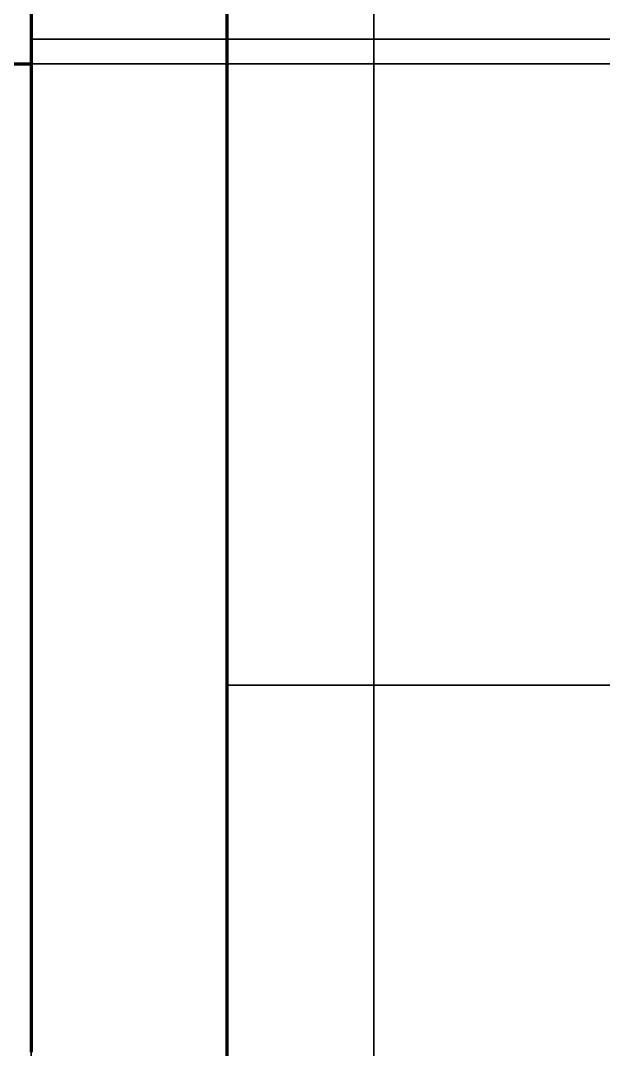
# Model space of a CAD drawing. Header units: millimetres. Extents: x 0 to 2382, y 0 to 420.
# Drawn here: x 132.978 to 134.169, y 119.256 to 121.358 of the extents above; entities that cross this region are included whole.
import ezdxf

# ---------------------------------------------------------------- set-up
doc = ezdxf.new("R2010")
doc.units = ezdxf.units.MM
doc.linetypes.add('IRAM-E-TRAZOS', pattern=[5, 4, -1])
doc.layers.add('01-VISIBLE', color=7, linetype='CONTINUOUS', lineweight=70)
doc.layers.add('02-OCULTA', color=4, linetype='IRAM-E-TRAZOS', lineweight=35)

msp = doc.modelspace()

# ---------------------------------------------------------------- linework, layer by layer
at = {"layer": '01-VISIBLE'}
msp.add_line((132, 121.27), (133, 121.27), dxfattribs=at)
for points in [[(133, 121.4), (133, 121.35), (133, 121.3), (133, 121.25), (133, 121.2), (133, 121.15), (133, 121.1), (133, 121.05), (133, 121), (133, 120.95), (133, 120.9), (133, 120.85), (133, 120.8), (133, 120.75), (133, 120.7), (133, 120.65), (133, 120.6), (133, 120.55), (133, 120.5), (133, 120.45), (133, 120.4), (133, 120.35), (133, 120.3), (133, 120.25), (133, 120.2), (133, 120.15), (133, 120.1), (133, 120.05), (133, 120)], [(133.4, 119.2125), (133.4, 119.3), (133.4, 119.3875), (133.4, 119.475), (133.4, 119.5625), (133.4, 119.65), (133.4, 119.7375), (133.4, 119.825), (133.4, 119.9125), (133.4, 120), (133.4, 120.0875), (133.4, 120.175), (133.4, 120.2625), (133.4, 120.35), (133.4, 120.4375), (133.4, 120.525), (133.4, 120.6125), (133.4, 120.7), (133.4, 120.7875), (133.4, 120.875), (133.4, 120.9625), (133.4, 121.05), (133.4, 121.1375), (133.4, 121.225), (133.4, 121.3125), (133.4, 121.4)], [(133, 120), (133, 119.95), (133, 119.9), (133, 119.85), (133, 119.8), (133, 119.75), (133, 119.7), (133, 119.65), (133, 119.6), (133, 119.55), (133, 119.5), (133, 119.45), (133, 119.4), (133, 119.35), (133, 119.3), (133, 119.25)]]:
    msp.add_lwpolyline(points, dxfattribs=at)
at = {"layer": '02-OCULTA'}
for p, q in [((133, 121.32), (133.4, 121.32)), ((139.4, 121.32), (133.4, 121.32)), ((133, 121.27), (186, 121.27)), ((139.4, 120), (133.4, 120))]:
    msp.add_line(p, q, dxfattribs=at)
for points in [[(133, 119.25), (133, 119.3), (133, 119.35), (133, 119.4), (133, 119.45), (133, 119.5), (133, 119.55), (133, 119.6), (133, 119.65), (133, 119.7), (133, 119.75), (133, 119.8), (133, 119.85), (133, 119.9), (133, 119.95), (133, 120), (133, 120.05), (133, 120.1), (133, 120.15), (133, 120.2), (133, 120.25), (133, 120.3), (133, 120.35), (133, 120.4), (133, 120.45), (133, 120.5), (133, 120.55), (133, 120.6), (133, 120.65), (133, 120.7), (133, 120.75), (133, 120.8), (133, 120.85), (133, 120.9), (133, 120.95), (133, 121), (133, 121.05), (133, 121.1), (133, 121.15), (133, 121.2), (133, 121.25), (133, 121.3), (133, 121.35), (133, 121.4)], [(133.4, 121.4056), (133.4, 121.3554), (133.4, 121.3052), (133.4, 121.255), (133.4, 121.2048), (133.4, 121.1546), (133.4, 121.1044), (133.4, 121.0542), (133.4, 121.004), (133.4, 120.9538), (133.4, 120.9036), (133.4, 120.8534), (133.4, 120.8032), (133.4, 120.753), (133.4, 120.7028), (133.4, 120.6526), (133.4, 120.6024), (133.4, 120.5522), (133.4, 120.502), (133.4, 120.4518), (133.4, 120.4016), (133.4, 120.3514), (133.4, 120.3012), (133.4, 120.251), (133.4, 120.2008), (133.4, 120.1506), (133.4, 120.1004), (133.4, 120.0502), (133.4, 120)], [(133.4, 121.404), (133.4, 121.3539), (133.4, 121.3037), (133.4, 121.2536), (133.4, 121.2034), (133.4, 121.1533), (133.4, 121.1032), (133.4, 121.053), (133.4, 121.0029), (133.4, 120.9527), (133.4, 120.9026), (133.4, 120.8524), (133.4, 120.8023), (133.4, 120.7521), (133.4, 120.702), (133.4, 120.6519), (133.4, 120.6017), (133.4, 120.5516), (133.4, 120.5014), (133.4, 120.4513), (133.4, 120.4011), (133.4, 120.351), (133.4, 120.3009), (133.4, 120.2507), (133.4, 120.2006), (133.4, 120.1504), (133.4, 120.1003), (133.4, 120.0501), (133.4, 120)], [(133.4, 119.25), (133.4, 119.3), (133.4, 119.35), (133.4, 119.4), (133.4, 119.45), (133.4, 119.5), (133.4, 119.55), (133.4, 119.6), (133.4, 119.65), (133.4, 119.7), (133.4, 119.75), (133.4, 119.8), (133.4, 119.85), (133.4, 119.9), (133.4, 119.95), (133.4, 120), (133.4, 120.05), (133.4, 120.1), (133.4, 120.15), (133.4, 120.2), (133.4, 120.25), (133.4, 120.3), (133.4, 120.35), (133.4, 120.4), (133.4, 120.45), (133.4, 120.5), (133.4, 120.55), (133.4, 120.6), (133.4, 120.65), (133.4, 120.7), (133.4, 120.75), (133.4, 120.8), (133.4, 120.85), (133.4, 120.9), (133.4, 120.95), (133.4, 121), (133.4, 121.05), (133.4, 121.1), (133.4, 121.15), (133.4, 121.2), (133.4, 121.25), (133.4, 121.3), (133.4, 121.35), (133.4, 121.4)], [(133.4, 121.4), (133.4, 121.35), (133.4, 121.3), (133.4, 121.25), (133.4, 121.2), (133.4, 121.15), (133.4, 121.1), (133.4, 121.05), (133.4, 121), (133.4, 120.95), (133.4, 120.9), (133.4, 120.85), (133.4, 120.8), (133.4, 120.75), (133.4, 120.7), (133.4, 120.65), (133.4, 120.6), (133.4, 120.55), (133.4, 120.5), (133.4, 120.45), (133.4, 120.4), (133.4, 120.35), (133.4, 120.3), (133.4, 120.25), (133.4, 120.2), (133.4, 120.15), (133.4, 120.1), (133.4, 120.05), (133.4, 120)], [(133.7, 121.4057), (133.7, 121.3555), (133.7, 121.3053), (133.7, 121.2551), (133.7, 121.2049), (133.7, 121.1547), (133.7, 121.1045), (133.7, 121.0543), (133.7, 121.004), (133.7, 120.9538), (133.7, 120.9036), (133.7, 120.8534), (133.7, 120.8032), (133.7, 120.753), (133.7, 120.7028), (133.7, 120.6526), (133.7, 120.6024), (133.7, 120.5522), (133.7, 120.502), (133.7, 120.4518), (133.7, 120.4016), (133.7, 120.3514), (133.7, 120.3012), (133.7, 120.251), (133.7, 120.2008), (133.7, 120.1506), (133.7, 120.1004), (133.7, 120.0502), (133.7, 120)], [(133.7, 121.4056), (133.7, 121.3554), (133.7, 121.3052), (133.7, 121.255), (133.7, 121.2048), (133.7, 121.1546), (133.7, 121.1044), (133.7, 121.0542), (133.7, 121.004), (133.7, 120.9538), (133.7, 120.9036), (133.7, 120.8534), (133.7, 120.8032), (133.7, 120.753), (133.7, 120.7028), (133.7, 120.6526), (133.7, 120.6024), (133.7, 120.5522), (133.7, 120.502), (133.7, 120.4518), (133.7, 120.4016), (133.7, 120.3514), (133.7, 120.3012), (133.7, 120.251), (133.7, 120.2008), (133.7, 120.1506), (133.7, 120.1004), (133.7, 120.0502), (133.7, 120)], [(133.4, 119.244), (133.4, 119.307), (133.4, 119.37), (133.4, 119.433), (133.4, 119.496), (133.4, 119.559), (133.4, 119.622), (133.4, 119.685), (133.4, 119.748), (133.4, 119.811), (133.4, 119.874), (133.4, 119.937), (133.4, 120), (133.4, 120.063), (133.4, 120.126), (133.4, 120.189), (133.4, 120.252), (133.4, 120.315), (133.4, 120.378), (133.4, 120.441), (133.4, 120.504), (133.4, 120.567), (133.4, 120.63), (133.4, 120.693), (133.4, 120.756), (133.4, 120.819), (133.4, 120.882), (133.4, 120.945), (133.4, 121.008), (133.4, 121.071), (133.4, 121.134), (133.4, 121.197), (133.4, 121.26), (133.4, 121.323), (133.4, 121.386)], [(133.7, 119.244), (133.7, 119.307), (133.7, 119.37), (133.7, 119.433), (133.7, 119.496), (133.7, 119.559), (133.7, 119.622), (133.7, 119.685), (133.7, 119.748), (133.7, 119.811), (133.7, 119.874), (133.7, 119.937), (133.7, 120), (133.7, 120.063), (133.7, 120.126), (133.7, 120.189), (133.7, 120.252), (133.7, 120.315), (133.7, 120.378), (133.7, 120.441), (133.7, 120.504), (133.7, 120.567), (133.7, 120.63), (133.7, 120.693), (133.7, 120.756), (133.7, 120.819), (133.7, 120.882), (133.7, 120.945), (133.7, 121.008), (133.7, 121.071), (133.7, 121.134), (133.7, 121.197), (133.7, 121.26), (133.7, 121.323), (133.7, 121.386)], [(133.4, 119.2449), (133.4, 119.2953), (133.4, 119.3456), (133.4, 119.3959), (133.4, 119.4463), (133.4, 119.4966), (133.4, 119.5469), (133.4, 119.5973), (133.4, 119.6476), (133.4, 119.698), (133.4, 119.7483), (133.4, 119.7986), (133.4, 119.849), (133.4, 119.8993), (133.4, 119.9497), (133.4, 120), (133.4, 120.0503), (133.4, 120.1007), (133.4, 120.151), (133.4, 120.2014), (133.4, 120.2517), (133.4, 120.302), (133.4, 120.3524), (133.4, 120.4027), (133.4, 120.4531), (133.4, 120.5034), (133.4, 120.5537), (133.4, 120.6041), (133.4, 120.6544), (133.4, 120.7047), (133.4, 120.7551), (133.4, 120.8054), (133.4, 120.8558), (133.4, 120.9061), (133.4, 120.9564), (133.4, 121.0068), (133.4, 121.0571), (133.4, 121.1075), (133.4, 121.1578), (133.4, 121.2081), (133.4, 121.2585), (133.4, 121.3088), (133.4, 121.3592)], [(133.4, 121.3592), (133.4, 121.3088), (133.4, 121.2585), (133.4, 121.2081), (133.4, 121.1578), (133.4, 121.1075), (133.4, 121.0571), (133.4, 121.0068), (133.4, 120.9564), (133.4, 120.9061), (133.4, 120.8558), (133.4, 120.8054), (133.4, 120.7551), (133.4, 120.7047), (133.4, 120.6544), (133.4, 120.6041), (133.4, 120.5537), (133.4, 120.5034), (133.4, 120.4531), (133.4, 120.4027), (133.4, 120.3524), (133.4, 120.302), (133.4, 120.2517), (133.4, 120.2014), (133.4, 120.151), (133.4, 120.1007), (133.4, 120.0503), (133.4, 120)], [(133.7, 119.194), (133.7, 119.256), (133.7, 119.318), (133.7, 119.38), (133.7, 119.442), (133.7, 119.504), (133.7, 119.566), (133.7, 119.628), (133.7, 119.69), (133.7, 119.752), (133.7, 119.814), (133.7, 119.876), (133.7, 119.938), (133.7, 120), (133.7, 120.062), (133.7, 120.124), (133.7, 120.186), (133.7, 120.248), (133.7, 120.31), (133.7, 120.372), (133.7, 120.434), (133.7, 120.496), (133.7, 120.558), (133.7, 120.62), (133.7, 120.682), (133.7, 120.744), (133.7, 120.806), (133.7, 120.868), (133.7, 120.93), (133.7, 120.992), (133.7, 121.054), (133.7, 121.116), (133.7, 121.178), (133.7, 121.24), (133.7, 121.302), (133.7, 121.364)], [(133, 119.2385), (133, 119.2892), (133, 119.34), (133, 119.3908), (133, 119.4415), (133, 119.4923), (133, 119.5431), (133, 119.5938), (133, 119.6446), (133, 119.6954), (133, 119.7462), (133, 119.7969), (133, 119.8477), (133, 119.8985), (133, 119.9492), (133, 120), (133, 120.0508), (133, 120.1015), (133, 120.1523), (133, 120.2031), (133, 120.2538), (133, 120.3046), (133, 120.3554), (133, 120.4062), (133, 120.4569), (133, 120.5077), (133, 120.5585), (133, 120.6092), (133, 120.66), (133, 120.7108), (133, 120.7615), (133, 120.8123), (133, 120.8631), (133, 120.9138), (133, 120.9646), (133, 121.0154), (133, 121.0662), (133, 121.1169), (133, 121.1677), (133, 121.2185), (133, 121.2692), (133, 121.32)], [(133, 121.32), (133, 121.2692), (133, 121.2185), (133, 121.1677), (133, 121.1169), (133, 121.0662), (133, 121.0154), (133, 120.9646), (133, 120.9138), (133, 120.8631), (133, 120.8123), (133, 120.7615), (133, 120.7108), (133, 120.66), (133, 120.6092), (133, 120.5585), (133, 120.5077), (133, 120.4569), (133, 120.4062), (133, 120.3554), (133, 120.3046), (133, 120.2538), (133, 120.2031), (133, 120.1523), (133, 120.1015), (133, 120.0508), (133, 120)], [(133.4, 119.2385), (133.4, 119.2892), (133.4, 119.34), (133.4, 119.3908), (133.4, 119.4415), (133.4, 119.4923), (133.4, 119.5431), (133.4, 119.5938), (133.4, 119.6446), (133.4, 119.6954), (133.4, 119.7462), (133.4, 119.7969), (133.4, 119.8477), (133.4, 119.8985), (133.4, 119.9492), (133.4, 120), (133.4, 120.0508), (133.4, 120.1015), (133.4, 120.1523), (133.4, 120.2031), (133.4, 120.2538), (133.4, 120.3046), (133.4, 120.3554), (133.4, 120.4062), (133.4, 120.4569), (133.4, 120.5077), (133.4, 120.5585), (133.4, 120.6092), (133.4, 120.66), (133.4, 120.7108), (133.4, 120.7615), (133.4, 120.8123), (133.4, 120.8631), (133.4, 120.9138), (133.4, 120.9646), (133.4, 121.0154), (133.4, 121.0662), (133.4, 121.1169), (133.4, 121.1677), (133.4, 121.2185), (133.4, 121.2692), (133.4, 121.32)], [(133.4, 121.32), (133.4, 121.2692), (133.4, 121.2185), (133.4, 121.1677), (133.4, 121.1169), (133.4, 121.0662), (133.4, 121.0154), (133.4, 120.9646), (133.4, 120.9138), (133.4, 120.8631), (133.4, 120.8123), (133.4, 120.7615), (133.4, 120.7108), (133.4, 120.66), (133.4, 120.6092), (133.4, 120.5585), (133.4, 120.5077), (133.4, 120.4569), (133.4, 120.4062), (133.4, 120.3554), (133.4, 120.3046), (133.4, 120.2538), (133.4, 120.2031), (133.4, 120.1523), (133.4, 120.1015), (133.4, 120.0508), (133.4, 120)], [(133.4, 119.2385), (133.4, 119.2892), (133.4, 119.34), (133.4, 119.3908), (133.4, 119.4415), (133.4, 119.4923), (133.4, 119.5431), (133.4, 119.5938), (133.4, 119.6446), (133.4, 119.6954), (133.4, 119.7462), (133.4, 119.7969), (133.4, 119.8477), (133.4, 119.8985), (133.4, 119.9492), (133.4, 120), (133.4, 120.0508), (133.4, 120.1015), (133.4, 120.1523), (133.4, 120.2031), (133.4, 120.2538), (133.4, 120.3046), (133.4, 120.3554), (133.4, 120.4062), (133.4, 120.4569), (133.4, 120.5077), (133.4, 120.5585), (133.4, 120.6092), (133.4, 120.66), (133.4, 120.7108), (133.4, 120.7615), (133.4, 120.8123), (133.4, 120.8631), (133.4, 120.9138), (133.4, 120.9646), (133.4, 121.0154), (133.4, 121.0662), (133.4, 121.1169), (133.4, 121.1677), (133.4, 121.2185), (133.4, 121.2692), (133.4, 121.32)], [(133.4, 121.32), (133.4, 121.2692), (133.4, 121.2185), (133.4, 121.1677), (133.4, 121.1169), (133.4, 121.0662), (133.4, 121.0154), (133.4, 120.9646), (133.4, 120.9138), (133.4, 120.8631), (133.4, 120.8123), (133.4, 120.7615), (133.4, 120.7108), (133.4, 120.66), (133.4, 120.6092), (133.4, 120.5585), (133.4, 120.5077), (133.4, 120.4569), (133.4, 120.4062), (133.4, 120.3554), (133.4, 120.3046), (133.4, 120.2538), (133.4, 120.2031), (133.4, 120.1523), (133.4, 120.1015), (133.4, 120.0508), (133.4, 120)], [(133, 120), (133, 119.9492), (133, 119.8985), (133, 119.8477), (133, 119.7969), (133, 119.7462), (133, 119.6954), (133, 119.6446), (133, 119.5938), (133, 119.5431), (133, 119.4923), (133, 119.4415), (133, 119.3908), (133, 119.34), (133, 119.2892), (133, 119.2385)], [(133.4, 120), (133.4, 119.95), (133.4, 119.9), (133.4, 119.85), (133.4, 119.8), (133.4, 119.75), (133.4, 119.7), (133.4, 119.65), (133.4, 119.6), (133.4, 119.55), (133.4, 119.5), (133.4, 119.45), (133.4, 119.4), (133.4, 119.35), (133.4, 119.3), (133.4, 119.25)], [(133.4, 120), (133.4, 119.95), (133.4, 119.9), (133.4, 119.85), (133.4, 119.8), (133.4, 119.75), (133.4, 119.7), (133.4, 119.65), (133.4, 119.6), (133.4, 119.55), (133.4, 119.5), (133.4, 119.45), (133.4, 119.4), (133.4, 119.35), (133.4, 119.3), (133.4, 119.25)], [(133.4, 120), (133.4, 119.9492), (133.4, 119.8985), (133.4, 119.8477), (133.4, 119.7969), (133.4, 119.7462), (133.4, 119.6954), (133.4, 119.6446), (133.4, 119.5938), (133.4, 119.5431), (133.4, 119.4923), (133.4, 119.4415), (133.4, 119.3908), (133.4, 119.34), (133.4, 119.2892), (133.4, 119.2385)], [(133.4, 120), (133.4, 119.9497), (133.4, 119.8993), (133.4, 119.849), (133.4, 119.7986), (133.4, 119.7483), (133.4, 119.698), (133.4, 119.6476), (133.4, 119.5973), (133.4, 119.5469), (133.4, 119.4966), (133.4, 119.4463), (133.4, 119.3959), (133.4, 119.3456), (133.4, 119.2953), (133.4, 119.2449)], [(133.4, 120), (133.4, 119.95), (133.4, 119.9), (133.4, 119.85), (133.4, 119.8), (133.4, 119.75), (133.4, 119.7), (133.4, 119.65), (133.4, 119.6), (133.4, 119.55), (133.4, 119.5), (133.4, 119.45), (133.4, 119.4), (133.4, 119.35), (133.4, 119.3), (133.4, 119.25)], [(133.4, 120), (133.4, 119.9492), (133.4, 119.8985), (133.4, 119.8477), (133.4, 119.7969), (133.4, 119.7462), (133.4, 119.6954), (133.4, 119.6446), (133.4, 119.5938), (133.4, 119.5431), (133.4, 119.4923), (133.4, 119.4415), (133.4, 119.3908), (133.4, 119.34), (133.4, 119.2892), (133.4, 119.2385)], [(133.7, 120), (133.7, 119.95), (133.7, 119.9), (133.7, 119.85), (133.7, 119.8), (133.7, 119.75), (133.7, 119.7), (133.7, 119.65), (133.7, 119.6), (133.7, 119.55), (133.7, 119.5), (133.7, 119.45), (133.7, 119.4), (133.7, 119.35), (133.7, 119.3), (133.7, 119.25)], [(133.7, 120), (133.7, 119.95), (133.7, 119.9), (133.7, 119.85), (133.7, 119.8), (133.7, 119.75), (133.7, 119.7), (133.7, 119.65), (133.7, 119.6), (133.7, 119.55), (133.7, 119.5), (133.7, 119.45), (133.7, 119.4), (133.7, 119.35), (133.7, 119.3), (133.7, 119.25)]]:
    msp.add_lwpolyline(points, dxfattribs=at)

doc.saveas('drawing.dxf')
